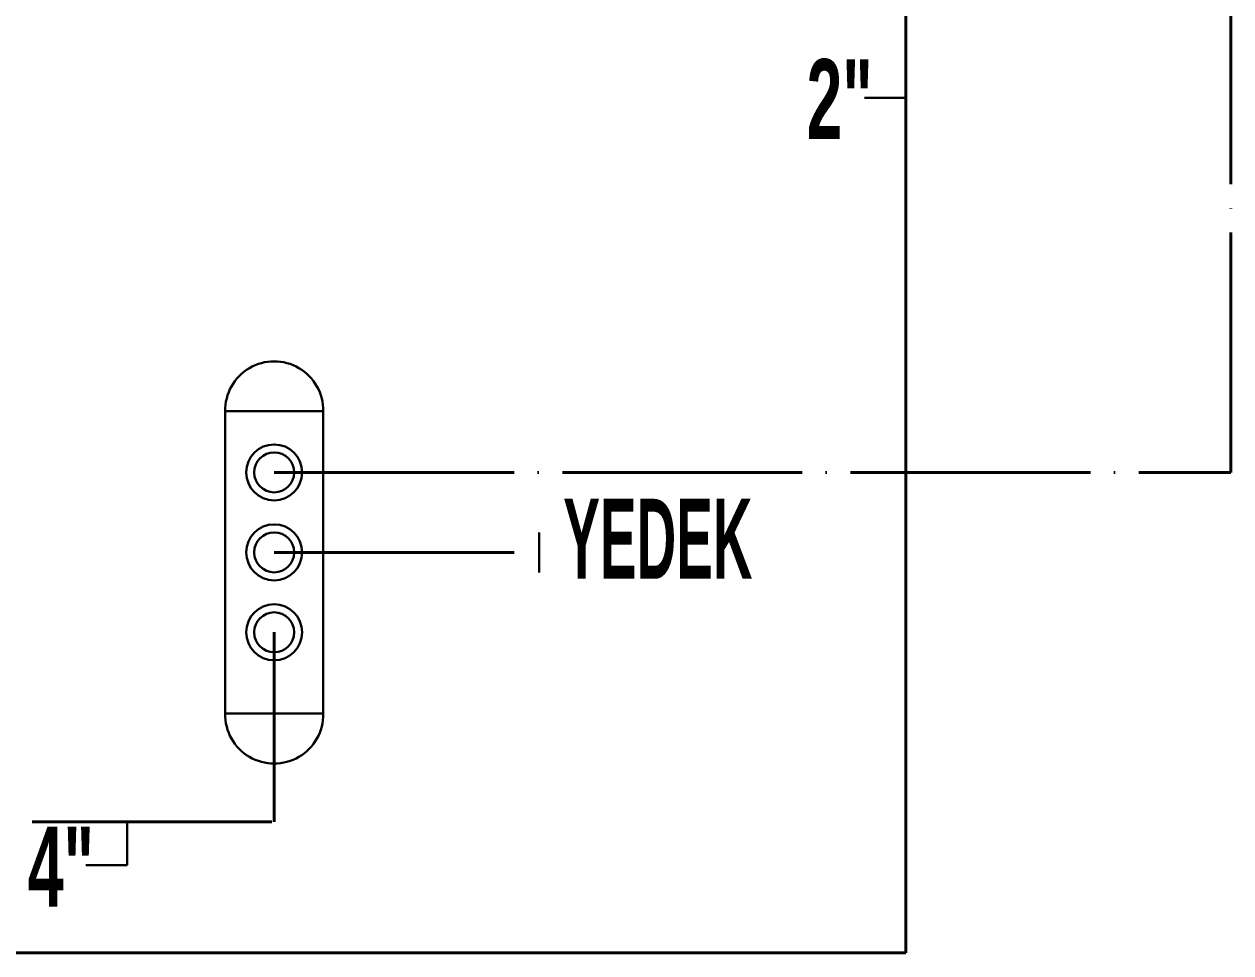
# Model space of a CAD drawing. Header units: centimetres. Extents: x 405464 to 563355, y 50011 to 66875.
# Drawn here: x 494609.4 to 494911.3, y 52030.6 to 52263 of the extents above; entities that cross this region are included whole.
import ezdxf
from ezdxf.enums import TextEntityAlignment as Align

# ---------------------------------------------------------------- set-up
doc = ezdxf.new("R2010")
doc.units = ezdxf.units.CM
doc.linetypes.add('SOGUKSU1', pattern=[72, 60, -6, 0, -6])
for name, color, linetype, lineweight in [('0-KRCN-IST-KOLLEKTÖR', 132, 'Continuous', 30), ('0-KRCN-SHT-PROSES-BORU', 1, '0-Y_LINE', 40), ('0-KRCN-SHT-SOGUKSU', 141, 'SOGUKSU1', 40), ('0-KRCN-SHT-YAZI-ÇAP-TEMSU', 81, 'Continuous', 30), ('0-MEK-SHT-YAZI-ÇAP-TEMSU', 81, 'Continuous', 30)]:
    doc.layers.add(name, color=color, linetype=linetype, lineweight=lineweight)
doc.styles.add('BORU', font='AGENCYR.TTF')
doc.styles.add('CAP', font='ARIALNB.TTF')
doc.linetypes.add('0-Y_LINE', pattern='A,100,-0.5,["Y",BORU,S=9,R=0,X=0,Y=-4.5],-5', length=105.5)

msp = doc.modelspace()

# ---------------------------------------------------------------- linework, layer by layer
at = {"layer": '0-KRCN-IST-KOLLEKTÖR'}
for p, q in [((494659.75, 52090.48), (494659.75, 52166.11)), ((494659.75, 52166.11), (494684.26, 52166.11)), ((494684.26, 52090.48), (494684.26, 52166.11)), ((494659.75, 52090.48), (494684.26, 52090.48))]:
    msp.add_line(p, q, dxfattribs=at)
for centre, radius in [((494672, 52150.82), 7), ((494672, 52150.82), 5), ((494672, 52130.82), 7), ((494672, 52130.82), 5), ((494672, 52110.82), 7), ((494672, 52110.82), 5)]:
    msp.add_circle(centre, radius, dxfattribs=at)
for centre, start, end in [((494672, 52166.34), 358.8918, 181.1082), ((494672, 52090.24), 178.8918, 1.1082)]:
    msp.add_arc(centre, 12.26, start, end, dxfattribs=at)
at = {"layer": '0-KRCN-SHT-PROSES-BORU'}
for p in [(494830.01, 52428.72), (494532.23, 52030.63)]:
    msp.add_line(p, (494830.01, 52030.63), dxfattribs=at)
at = {"layer": '0-KRCN-SHT-SOGUKSU'}
for p, q in [((494911.32, 52150.82), (494911.32, 52620.26)), ((494672, 52150.82), (494911.32, 52150.82)), ((494672, 52130.82), (494738.28, 52130.82)), ((494672, 52110.82), (494672, 52063.4)), ((494467.23, 52063.4), (494672, 52063.4))]:
    msp.add_line(p, q, dxfattribs=at)
at = {"layer": '0-KRCN-SHT-YAZI-ÇAP-TEMSU', "linetype": 'Continuous'}
msp.add_line((494738.28, 52135.82), (494738.28, 52125.82), dxfattribs=at)
at = {"layer": '0-MEK-SHT-YAZI-ÇAP-TEMSU', "linetype": 'Continuous'}
for p, q in [((494830.01, 52244.57), (494819.69, 52244.57)), ((494635.2, 52052.53), (494635.2, 52063.4)), ((494635.2, 52052.53), (494624.88, 52052.53))]:
    msp.add_line(p, q, dxfattribs=at)

# ---------------------------------------------------------------- texts
at = {"layer": '0-KRCN-SHT-YAZI-ÇAP-TEMSU', "linetype": 'Continuous', "style": 'CAP', "width": 0.6}
msp.add_text('YEDEK', height=20, dxfattribs=at).set_placement((494744.31, 52124.22))
at = {"layer": '0-MEK-SHT-YAZI-ÇAP-TEMSU', "linetype": 'Continuous', "style": 'CAP', "width": 0.7}
for s, p in [('2"', (494805.19, 52244.2)), ('4"', (494610.38, 52052.17))]:
    msp.add_text(s, height=20, dxfattribs=at).set_placement(p, align=Align.MIDDLE_LEFT)

doc.saveas('drawing.dxf')
